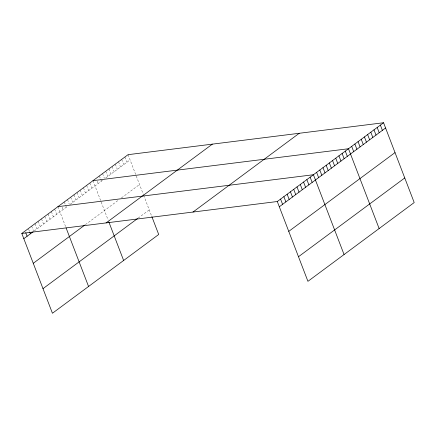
<?xml version="1.0" encoding="UTF-8"?>
<svg xmlns="http://www.w3.org/2000/svg" width="436" height="436" viewBox="0 0 436 436"><rect width="100%" height="100%" fill="white"/><g stroke="black" fill="none" stroke-linecap="round" stroke-linejoin="round"><path stroke-width="0.33" stroke-dasharray="2.18 1.64" d="M34.139 231.036L67.384 206.392M70.038 204.424L102.449 180.395M105.637 178.035L130.081 159.914M85.331 224.698L118.805 199.884M121.459 197.911L139.525 184.521M138.103 218.147L149.259 209.874M128.07 154.671L143.422 194.663M143.662 195.295L151.853 216.643M124.881 157.031L126.892 162.279M121.693 159.396L123.704 164.645M118.505 161.756L120.516 167.004M115.317 164.121L117.328 169.37M112.128 166.487L114.139 171.73M108.94 168.846L110.951 174.095M105.752 171.212L107.763 176.46M102.564 173.572L104.351 178.237M99.375 175.937L100.493 178.853M100.716 179.436L101.392 181.185M97.304 181.218L98.204 183.545M92.999 180.662L108.106 220.022M89.811 183.027L91.827 188.276M86.622 185.393L88.639 190.636M83.434 187.753L85.451 193.001M80.246 190.118L82.262 195.361M77.058 192.478L79.074 197.726M73.869 194.843L75.886 200.091M70.681 197.208L72.698 202.451M67.493 199.568L69.286 204.233M64.305 201.933L65.427 204.849M65.651 205.432L66.321 207.176M62.239 207.209L63.133 209.542M57.934 206.659L65.613 226.671M54.647 209.095L56.658 214.338M51.361 211.525L53.377 216.774M48.074 213.962L50.091 219.21M44.794 216.398L46.805 221.646M41.507 218.834L43.524 224.077M38.221 221.265L40.237 226.513M34.94 223.701L36.951 228.949M31.654 226.137L33.447 230.802M28.591 229.156L29.49 231.489"/><path stroke-width="0.65" d="M151.853 216.643L158.704 234.481L52.434 313.255L21.8 233.44L128.07 154.671L383.566 122.745L414.2 202.56L307.93 281.329L277.296 201.519L383.566 122.745M23.817 238.688L33.201 231.729M33.261 263.295L84.797 225.09M106.112 222.905L212.381 144.136M42.99 288.648L137.569 218.54M192.985 212.054L299.249 133.28M279.312 206.768L385.577 127.993M288.757 231.374L395.021 152.6M298.486 256.722L404.755 177.953M92.999 180.662L348.495 148.741L379.129 228.551M57.934 206.659L313.43 174.738L344.064 254.548M21.8 233.44L277.296 201.519M380.377 125.11L382.388 130.359M377.189 127.476L379.2 132.718M374.001 129.835L376.012 135.084M370.813 132.201L372.824 137.449M367.624 134.561L369.635 139.809M364.436 136.926L366.447 142.174M361.248 139.291L363.259 144.534M358.06 141.651L360.071 146.899M354.871 144.016L356.888 149.265M351.683 146.382L353.7 151.624M345.307 151.107L347.323 156.35M342.118 153.467L344.135 158.715M338.93 155.832L340.947 161.08M335.742 158.197L337.758 163.44M332.554 160.557L334.57 165.805M329.365 162.922L331.382 168.165M326.177 165.282L328.194 170.53M322.989 167.647L325.005 172.896M319.801 170.013L321.817 175.256M316.612 172.373L318.629 177.621M310.143 177.174L312.154 182.417M306.857 179.605L308.873 184.853M303.57 182.041L305.587 187.289M300.29 184.477L302.301 189.725M297.003 186.913L299.02 192.156M293.717 189.344L295.733 194.592M290.436 191.78L292.447 197.028M287.15 194.216L289.166 199.459M283.863 196.647L285.88 201.895M280.582 199.083L282.593 204.331M108.837 221.924L123.633 260.477M66.087 227.897L88.568 286.468M29.713 232.066L30.384 233.816M25.757 232.753L27.097 236.252"/></g></svg>
